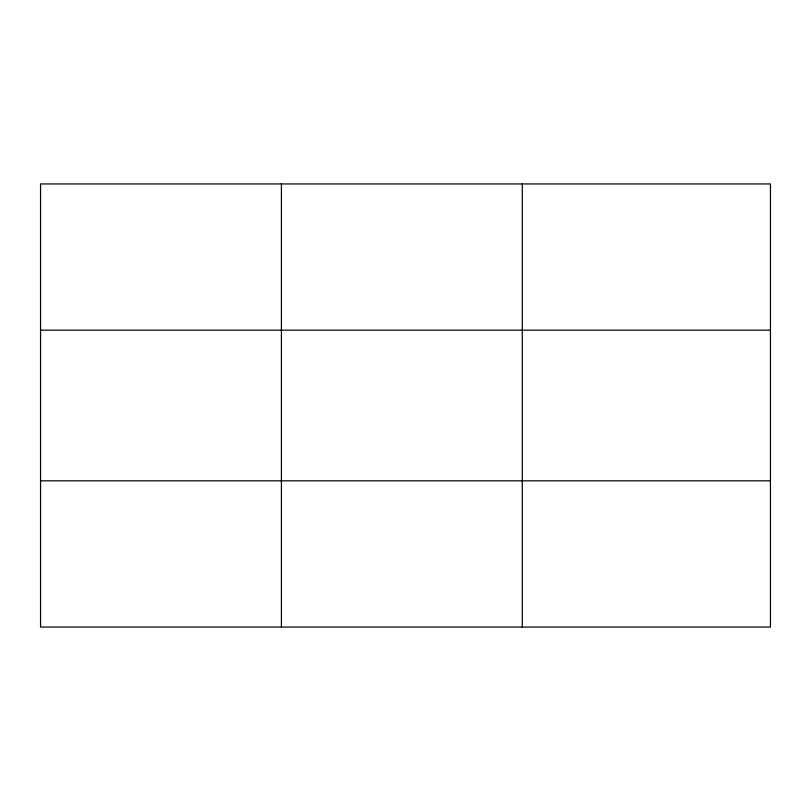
<?xml version="1.0" encoding="UTF-8"?>
<svg xmlns="http://www.w3.org/2000/svg" width="811" height="811" viewBox="0 0 811 811"><rect width="100%" height="100%" fill="white"/><g stroke="black" fill="none" stroke-linecap="round" stroke-linejoin="round"><path stroke-width="1.22" d="M281.417 627.055L281.417 183.945M522.284 627.055L522.284 183.945M770.45 330.168L770.45 183.945L40.55 183.945L40.55 627.055L770.45 627.055L770.45 330.168L40.55 330.168M40.55 480.832L770.45 480.832"/></g></svg>
